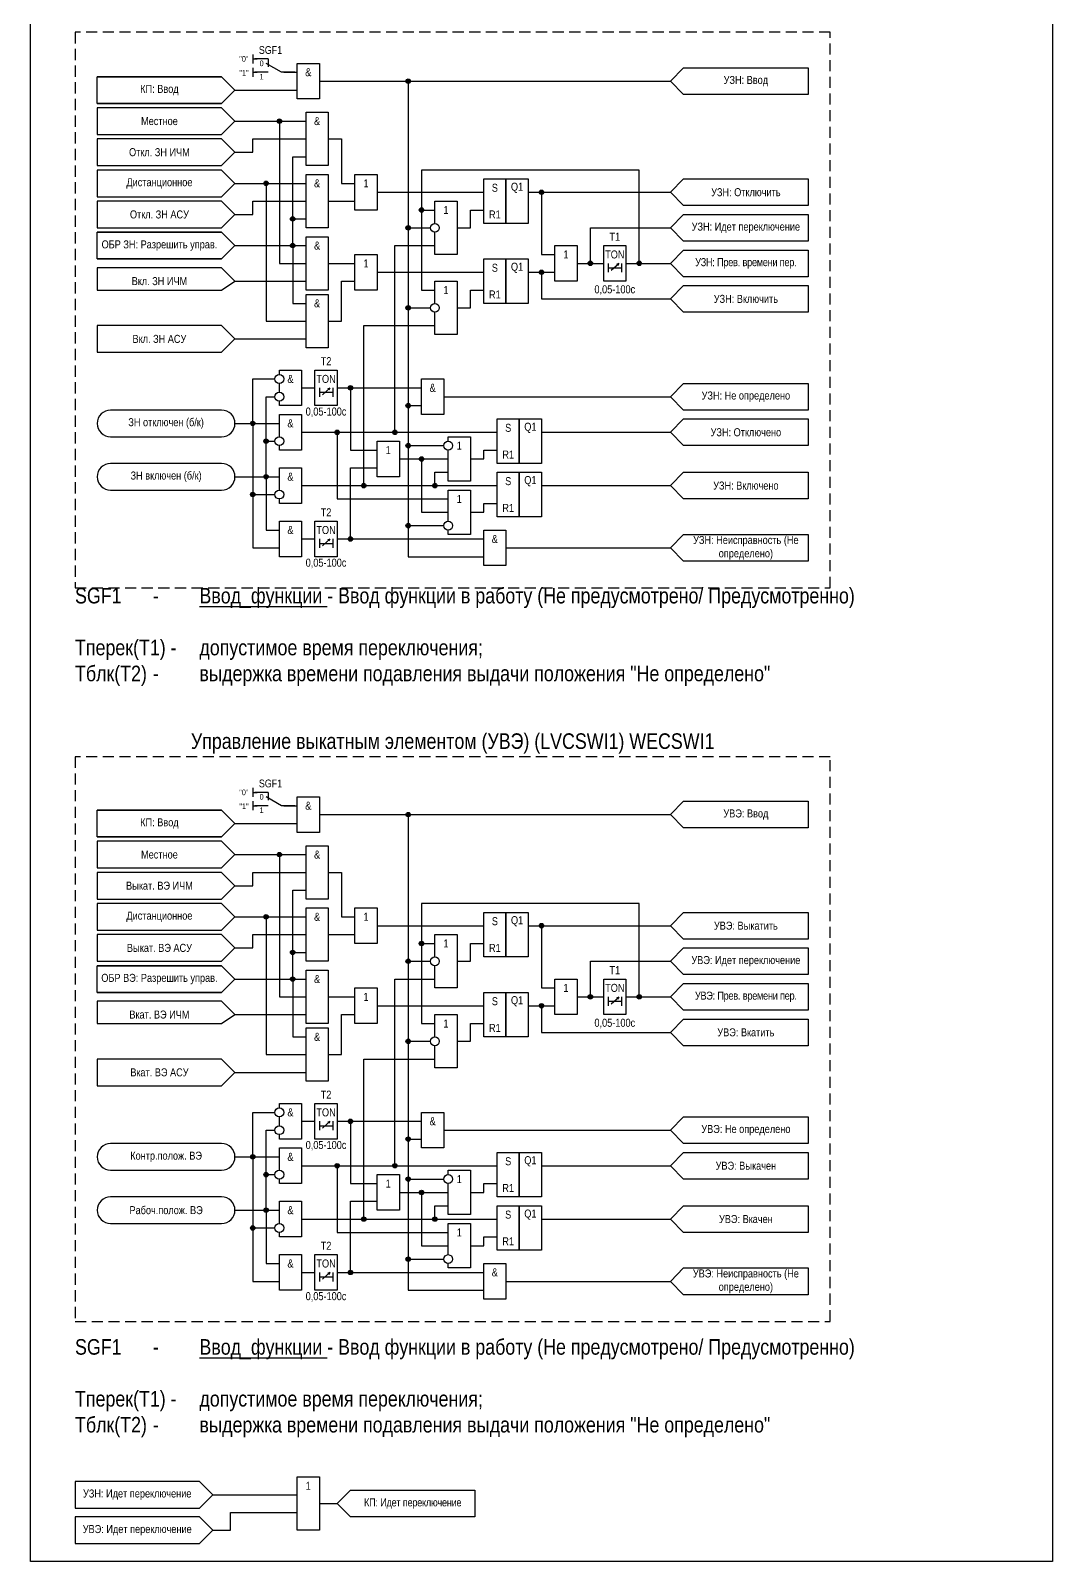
# Model space of a CAD drawing. Header units: millimetres. Extents: x -1743 to 230, y 0 to 547.
# Drawn here: x 0 to 230, y 0 to 344.4 of the extents above; entities that cross this region are included whole.
import ezdxf
from ezdxf.enums import TextEntityAlignment as Align

# ---------------------------------------------------------------- set-up
doc = ezdxf.new("R2010")
doc.units = ezdxf.units.MM
doc.linetypes.add('штриховая2', pattern=[0.375, 0.25, -0.125])
doc.layers.add('Основная', color=7, linetype='Continuous')
doc.styles.add('2.5_Gost_RD', font='ARIALN.TTF', dxfattribs={"height": 2.5})
doc.styles.add('3.5_Gost_RD', font='ARIALN.TTF', dxfattribs={"height": 3.5})
doc.styles.add('Вывод', font='ARIALN.TTF', dxfattribs={"height": 2.5})
doc.styles.add('Компонент', font='ARIALN.TTF', dxfattribs={"height": 3.5})

# ---------------------------------------------------------------- blocks, each defined once
blk = doc.blocks.new('Точка')
at = {"ltscale": 100}
h = blk.add_hatch(color=256, dxfattribs=at)
h.dxf.hatch_style = 1
edge = h.paths.add_edge_path()
edge.add_arc((0, 0), 0.5, 0, 360)
blk.add_circle((0, 0), 0.5, dxfattribs=at)
blk = doc.blocks.new('*U78')
at = {"layer": 'Основная', "color": 0}
blk.add_line((0, 0), (7, 4), dxfattribs=at)
at = {"layer": 'Основная', "ltscale": 0.35}
blk.add_line((6, 6), (6, 2.5), dxfattribs=at)
blk = doc.blocks.new('*U80')
at = {"layer": 'Основная', "color": 0}
for p, q in [((-3, 6), (-9, 6)), ((-3, 0), (-9, 0)), ((9, 0), (3, 0))]:
    blk.add_line(p, q, dxfattribs=at)
at = {"layer": 'Основная', "ltscale": 0.25, "xscale": -1}
blk.add_blockref('*U78', (3, 0), dxfattribs=at)
at = {"layer": 'Основная'}
for tag, height, style, p in [('В1', 2.5, 'Вывод', (-14, 6)), ('ОУ', 3.5, 'Компонент', (-2, 10)), ('В2', 2.5, 'Вывод', (-6, 4)), ('В3', 2.5, 'Вывод', (-6, -2))]:
    blk.add_attdef(tag, text='', height=height, dxfattribs=dict(at, style=style)).set_placement(p, align=Align.MIDDLE_CENTER)

msp = doc.modelspace()

# ---------------------------------------------------------------- linework, layer by layer
at = {"ltscale": 100}
for p, q in [((50, 339), (50, 337)), ((50, 338), (51, 338)), ((50, 336), (50, 334)), ((50, 335), (51, 335)), ((123, 292), (129, 292)), ((130.7, 290.46), (132.37, 291.95)), ((132.37, 291.95), (131.85, 291.73)), ((132.37, 291.95), (132.11, 291.48)), ((134, 292), (134, 292)), ((65.7, 262.46), (67.37, 263.95)), ((67.37, 263.95), (66.85, 263.73)), ((67.37, 263.95), (67.11, 263.48)), ((69, 264), (69, 264)), ((65.7, 228.46), (67.37, 229.95)), ((67.37, 229.95), (66.85, 229.73)), ((67.37, 229.95), (67.11, 229.48)), ((69, 230), (69, 230)), ((50, 174), (50, 172)), ((50, 173), (51, 173)), ((50, 171), (50, 169)), ((50, 170), (51, 170)), ((123, 127), (129, 127)), ((130.7, 125.46), (132.37, 126.95)), ((132.37, 126.95), (131.85, 126.73)), ((132.37, 126.95), (132.11, 126.48)), ((134, 127), (134, 127)), ((65.7, 97.46), (67.37, 98.95)), ((67.37, 98.95), (66.85, 98.73)), ((67.37, 98.95), (67.11, 98.48)), ((69, 99), (69, 99)), ((65.7, 63.46), (67.37, 64.95)), ((67.37, 64.95), (66.85, 64.73)), ((67.37, 64.95), (67.11, 64.48)), ((69, 65), (69, 65))]:
    msp.add_line(p, q, dxfattribs=at)
for points in [[(0, 531), (230, 531), (230, 0), (0, 0)], [(60, 337), (65, 337), (65, 329), (60, 329)], [(62, 326), (67, 326), (67, 314), (62, 314)], [(62, 312), (67, 312), (67, 300), (62, 300)], [(73, 312), (78, 312), (78, 304), (73, 304)], [(102, 311), (107, 311), (107, 301), (102, 301)], [(107, 311), (112, 311), (112, 301), (107, 301)], [(62, 298), (67, 298), (67, 286), (62, 286)], [(73, 294), (78, 294), (78, 286), (73, 286)], [(102, 293), (107, 293), (107, 283), (102, 283)], [(107, 293), (112, 293), (112, 283), (107, 283)], [(118, 296), (123, 296), (123, 288), (118, 288)], [(129, 296), (134, 296), (134, 288), (129, 288)], [(62, 285), (67, 285), (67, 273), (62, 273)], [(64, 268), (69, 268), (69, 260), (64, 260)], [(88, 266), (93, 266), (93, 258), (88, 258)], [(105, 257), (110, 257), (110, 247), (105, 247)], [(110, 257), (115, 257), (115, 247), (110, 247)], [(78, 252), (83, 252), (83, 244), (78, 244)], [(105, 245), (110, 245), (110, 235), (105, 235)], [(110, 245), (115, 245), (115, 235), (110, 235)], [(56, 234), (61, 234), (61, 226), (56, 226)], [(64, 234), (69, 234), (69, 226), (64, 226)], [(102, 232), (107, 232), (107, 224), (102, 224)], [(60, 172), (65, 172), (65, 164), (60, 164)], [(62, 161), (67, 161), (67, 149), (62, 149)], [(62, 147), (67, 147), (67, 135), (62, 135)], [(73, 147), (78, 147), (78, 139), (73, 139)], [(102, 146), (107, 146), (107, 136), (102, 136)], [(107, 146), (112, 146), (112, 136), (107, 136)], [(62, 133), (67, 133), (67, 121), (62, 121)], [(118, 131), (123, 131), (123, 123), (118, 123)], [(129, 131), (134, 131), (134, 123), (129, 123)], [(73, 129), (78, 129), (78, 121), (73, 121)], [(102, 128), (107, 128), (107, 118), (102, 118)], [(107, 128), (112, 128), (112, 118), (107, 118)], [(62, 120), (67, 120), (67, 108), (62, 108)], [(64, 103), (69, 103), (69, 95), (64, 95)], [(88, 101), (93, 101), (93, 93), (88, 93)], [(105, 92), (110, 92), (110, 82), (105, 82)], [(110, 92), (115, 92), (115, 82), (110, 82)], [(78, 87), (83, 87), (83, 79), (78, 79)], [(105, 80), (110, 80), (110, 70), (105, 70)], [(110, 80), (115, 80), (115, 70), (110, 70)], [(56, 69), (61, 69), (61, 61), (56, 61)], [(64, 69), (69, 69), (69, 61), (64, 61)], [(102, 67), (107, 67), (107, 59), (102, 59)], [(60, 19), (65, 19), (65, 7), (60, 7)]]:
    msp.add_lwpolyline(points, close=True, dxfattribs=at)
at = {"linetype": 'штриховая2', "ltscale": 10}
for points in [[(180, 344), (10, 344), (10, 219), (180, 219)], [(180, 181), (10, 181), (10, 54), (180, 54)]]:
    msp.add_lwpolyline(points, close=True, dxfattribs=at)
at = {"ltscale": 100}
for points in [[(57, 335), (60, 335)], [(46, 331), (60, 331)], [(65, 333), (144, 333)], [(65, 333), (85, 333), (85, 300), (90, 300)], [(65, 333), (85, 333), (85, 282), (90, 282)], [(65, 333), (85, 333), (85, 251), (93, 251)], [(65, 333), (85, 333), (85, 226), (102, 226)], [(65, 333), (85, 333), (85, 260), (88, 260)], [(65, 333), (85, 333), (85, 233), (93, 233)], [(46, 324), (62, 324)], [(46, 324), (56, 324), (56, 292), (62, 292)], [(46, 317), (50, 317), (50, 320), (62, 320)], [(67, 320), (70, 320), (70, 310), (73, 310)], [(46, 296), (59, 296), (59, 316), (62, 316)], [(46, 310), (62, 310)], [(46, 310), (53, 310), (53, 279), (62, 279)], [(134, 292), (137, 292), (137, 313), (88, 313), (88, 304), (91, 304)], [(134, 292), (137, 292), (137, 313), (88, 313), (88, 286), (91, 286)], [(78, 308), (102, 308)], [(112, 308), (144, 308)], [(112, 308), (115, 308), (115, 294), (118, 294)], [(46, 303), (50, 303), (50, 306), (62, 306)], [(67, 306), (73, 306)], [(91, 301), (91, 306), (96, 306), (96, 294), (91, 294), (91, 299)], [(96, 300), (99, 300), (99, 304), (102, 304)], [(46, 296), (59, 296), (59, 302), (62, 302)], [(123, 292), (126, 292), (126, 300), (144, 300)], [(46, 296), (62, 296)], [(46, 296), (59, 296), (59, 283), (62, 283)], [(61, 254), (82, 254), (82, 296), (91, 296)], [(67, 292), (73, 292)], [(78, 290), (102, 290)], [(112, 290), (115, 290), (115, 284), (144, 284)], [(112, 290), (118, 290)], [(130, 292), (130, 290)], [(130, 291), (133, 291)], [(133, 292), (133, 290)], [(134, 292), (144, 292)], [(46, 288), (62, 288)], [(67, 279), (70, 279), (70, 288), (73, 288)], [(91, 283), (91, 288), (96, 288), (96, 276), (91, 276), (91, 281)], [(96, 282), (99, 282), (99, 286), (102, 286)], [(61, 242), (75, 242), (75, 278), (91, 278)], [(46, 275), (62, 275)], [(46, 256), (50, 256), (50, 266), (55, 266)], [(56, 267), (56, 268), (61, 268), (61, 260), (56, 260), (56, 261)], [(46, 244), (53, 244), (53, 262), (55, 262)], [(56, 263), (56, 265)], [(61, 264), (64, 264)], [(65, 264), (65, 262)], [(65, 263), (68, 263)], [(68, 264), (68, 262)], [(69, 264), (88, 264)], [(69, 264), (72, 264), (72, 250), (78, 250)], [(93, 262), (144, 262)], [(46, 256), (56, 256)], [(46, 256), (50, 256), (50, 240), (55, 240)], [(46, 256), (50, 256), (50, 228), (56, 228)], [(56, 253), (56, 258), (61, 258), (61, 250), (56, 250), (56, 251)], [(46, 244), (53, 244), (53, 252), (55, 252)], [(61, 254), (105, 254)], [(61, 254), (69, 254), (69, 239), (94, 239)], [(94, 252), (94, 253), (99, 253), (99, 243), (94, 243), (94, 250)], [(115, 254), (144, 254)], [(83, 248), (88, 248), (88, 236), (94, 236)], [(83, 248), (94, 248)], [(99, 248), (102, 248), (102, 250), (105, 250)], [(56, 241), (56, 246), (61, 246), (61, 238), (56, 238), (56, 239)], [(61, 242), (91, 242), (91, 245), (94, 245)], [(69, 230), (72, 230), (72, 246), (78, 246)], [(46, 244), (56, 244)], [(46, 244), (53, 244), (53, 232), (56, 232)], [(61, 242), (105, 242)], [(115, 242), (144, 242)], [(94, 234), (94, 241), (99, 241), (99, 231), (94, 231), (94, 232)], [(99, 236), (102, 236), (102, 238), (105, 238)], [(61, 230), (64, 230)], [(65, 230), (65, 228)], [(65, 229), (68, 229)], [(68, 230), (68, 228)], [(69, 230), (102, 230)], [(107, 228), (144, 228)], [(57, 170), (60, 170)], [(46, 166), (60, 166)], [(65, 168), (144, 168)], [(65, 168), (85, 168), (85, 135), (90, 135)], [(65, 168), (85, 168), (85, 117), (90, 117)], [(65, 168), (85, 168), (85, 86), (93, 86)], [(65, 168), (85, 168), (85, 61), (102, 61)], [(65, 168), (85, 168), (85, 95), (88, 95)], [(65, 168), (85, 168), (85, 68), (93, 68)], [(46, 159), (62, 159)], [(46, 159), (56, 159), (56, 127), (62, 127)], [(46, 152), (50, 152), (50, 155), (62, 155)], [(67, 155), (70, 155), (70, 145), (73, 145)], [(46, 131), (59, 131), (59, 151), (62, 151)], [(46, 145), (62, 145)], [(46, 145), (53, 145), (53, 114), (62, 114)], [(134, 127), (137, 127), (137, 148), (88, 148), (88, 139), (91, 139)], [(134, 127), (137, 127), (137, 148), (88, 148), (88, 121), (91, 121)], [(78, 143), (102, 143)], [(112, 143), (144, 143)], [(112, 143), (115, 143), (115, 129), (118, 129)], [(46, 138), (50, 138), (50, 141), (62, 141)], [(67, 141), (73, 141)], [(91, 136), (91, 141), (96, 141), (96, 129), (91, 129), (91, 134)], [(96, 135), (99, 135), (99, 139), (102, 139)], [(46, 131), (59, 131), (59, 137), (62, 137)], [(123, 127), (126, 127), (126, 135), (144, 135)], [(46, 131), (62, 131)], [(46, 131), (59, 131), (59, 118), (62, 118)], [(61, 89), (82, 89), (82, 131), (91, 131)], [(67, 127), (73, 127)], [(78, 125), (102, 125)], [(112, 125), (115, 125), (115, 119), (144, 119)], [(112, 125), (118, 125)], [(130, 127), (130, 125)], [(130, 126), (133, 126)], [(133, 127), (133, 125)], [(134, 127), (144, 127)], [(46, 123), (62, 123)], [(67, 114), (70, 114), (70, 123), (73, 123)], [(91, 118), (91, 123), (96, 123), (96, 111), (91, 111), (91, 116)], [(96, 117), (99, 117), (99, 121), (102, 121)], [(61, 77), (75, 77), (75, 113), (91, 113)], [(46, 110), (62, 110)], [(46, 91), (50, 91), (50, 101), (55, 101)], [(56, 102), (56, 103), (61, 103), (61, 95), (56, 95), (56, 96)], [(56, 98), (56, 100)], [(46, 79), (53, 79), (53, 97), (55, 97)], [(61, 99), (64, 99)], [(65, 99), (65, 97)], [(65, 98), (68, 98)], [(68, 99), (68, 97)], [(69, 99), (88, 99)], [(69, 99), (72, 99), (72, 85), (78, 85)], [(93, 97), (144, 97)], [(56, 88), (56, 93), (61, 93), (61, 85), (56, 85), (56, 86)], [(46, 91), (56, 91)], [(46, 91), (50, 91), (50, 75), (55, 75)], [(46, 91), (50, 91), (50, 63), (56, 63)], [(46, 79), (53, 79), (53, 87), (55, 87)], [(61, 89), (105, 89)], [(61, 89), (69, 89), (69, 74), (94, 74)], [(94, 87), (94, 88), (99, 88), (99, 78), (94, 78), (94, 85)], [(115, 89), (144, 89)], [(83, 83), (88, 83), (88, 71), (94, 71)], [(83, 83), (94, 83)], [(99, 83), (102, 83), (102, 85), (105, 85)], [(56, 76), (56, 81), (61, 81), (61, 73), (56, 73), (56, 74)], [(61, 77), (91, 77), (91, 80), (94, 80)], [(69, 65), (72, 65), (72, 81), (78, 81)], [(46, 79), (56, 79)], [(46, 79), (53, 79), (53, 67), (56, 67)], [(61, 77), (105, 77)], [(94, 69), (94, 76), (99, 76), (99, 66), (94, 66), (94, 67)], [(115, 77), (144, 77)], [(99, 71), (102, 71), (102, 73), (105, 73)], [(61, 65), (64, 65)], [(65, 65), (65, 63)], [(65, 64), (68, 64)], [(68, 65), (68, 63)], [(69, 65), (102, 65)], [(107, 63), (144, 63)], [(41, 15), (60, 15)], [(41, 7), (45, 7), (45, 11), (60, 11)], [(65, 13), (69, 13)]]:
    msp.add_lwpolyline(points, dxfattribs=at)
at = {"color": 0, "ltscale": 100}
for points in [[(144, 333), (147, 336), (175, 336), (175, 330), (147, 330), (144, 333)], [(15, 328), (43, 328), (46, 331), (43, 334), (15, 334), (43, 334), (46, 331), (43, 328), (15, 328), (15, 334)], [(175, 305), (147, 305), (144, 308), (147, 311), (175, 311), (175, 305), (147, 305), (144, 308), (147, 311), (175, 311)], [(175, 297), (147, 297), (144, 300), (147, 303), (175, 303), (175, 297), (147, 297), (144, 300), (147, 303), (175, 303)], [(15, 293), (43, 293), (46, 296), (43, 299), (15, 299), (43, 299), (46, 296), (43, 293), (15, 293), (15, 299)], [(175, 289), (147, 289), (144, 292), (147, 295), (175, 295), (175, 289), (147, 289), (144, 292), (147, 295), (175, 295)], [(175, 281), (147, 281), (144, 284), (147, 287), (175, 287), (175, 281), (147, 281), (144, 284), (147, 287), (175, 287)], [(175, 259), (147, 259), (144, 262), (147, 265), (175, 265), (175, 259), (147, 259), (144, 262), (147, 265), (175, 265)], [(175, 251), (147, 251), (144, 254), (147, 257), (175, 257), (175, 251), (147, 251), (144, 254), (147, 257), (175, 257)], [(175, 239), (147, 239), (144, 242), (147, 245), (175, 245), (175, 239), (147, 239), (144, 242), (147, 245), (175, 245)], [(175, 225), (147, 225), (144, 228), (147, 231), (175, 231), (175, 225), (147, 225), (144, 228), (147, 231), (175, 231)], [(15, 163), (43, 163), (46, 166), (43, 169), (15, 169), (43, 169), (46, 166), (43, 163), (15, 163), (15, 169)], [(144, 168), (147, 171), (175, 171), (175, 165), (147, 165), (144, 168)], [(175, 140), (147, 140), (144, 143), (147, 146), (175, 146), (175, 140), (147, 140), (144, 143), (147, 146), (175, 146)], [(175, 132), (147, 132), (144, 135), (147, 138), (175, 138), (175, 132), (147, 132), (144, 135), (147, 138), (175, 138)], [(15, 128), (43, 128), (46, 131), (43, 134), (15, 134), (43, 134), (46, 131), (43, 128), (15, 128), (15, 134)], [(175, 124), (147, 124), (144, 127), (147, 130), (175, 130), (175, 124), (147, 124), (144, 127), (147, 130), (175, 130)], [(175, 116), (147, 116), (144, 119), (147, 122), (175, 122), (175, 116), (147, 116), (144, 119), (147, 122), (175, 122)], [(175, 94), (147, 94), (144, 97), (147, 100), (175, 100), (175, 94), (147, 94), (144, 97), (147, 100), (175, 100)], [(175, 86), (147, 86), (144, 89), (147, 92), (175, 92), (175, 86), (147, 86), (144, 89), (147, 92), (175, 92)], [(175, 74), (147, 74), (144, 77), (147, 80), (175, 80), (175, 74), (147, 74), (144, 77), (147, 80), (175, 80)], [(175, 60), (147, 60), (144, 63), (147, 66), (175, 66), (175, 60), (147, 60), (144, 63), (147, 66), (175, 66)], [(100, 10), (72, 10), (69, 13), (72, 16), (100, 16), (100, 10), (72, 10), (69, 13), (72, 16), (100, 16)]]:
    msp.add_lwpolyline(points, dxfattribs=at)
for points in [[(15, 327), (15, 321), (43, 321), (46, 324), (43, 327)], [(15, 320), (15, 314), (43, 314), (46, 317), (43, 320)], [(15, 313), (15, 307), (43, 307), (46, 310), (43, 313)], [(15, 306), (15, 300), (43, 300), (46, 303), (43, 306)], [(15, 291), (15, 286), (43, 286), (46, 288), (43, 291)], [(15, 278), (15, 272), (43, 272), (46, 275), (43, 278)], [(15, 162), (15, 156), (43, 156), (46, 159), (43, 162)], [(15, 155), (15, 149), (43, 149), (46, 152), (43, 155)], [(15, 148), (15, 142), (43, 142), (46, 145), (43, 148)], [(15, 141), (15, 135), (43, 135), (46, 138), (43, 141)], [(15, 126), (15, 121), (43, 121), (46, 123), (43, 126)], [(15, 113), (15, 107), (43, 107), (46, 110), (43, 113)], [(10, 18), (10, 12), (38, 12), (41, 15), (38, 18)], [(10, 10), (10, 4), (38, 4), (41, 7), (38, 10)]]:
    msp.add_lwpolyline(points, close=True, dxfattribs=at)
for points in [[(18, 253), (43, 253, 1), (43, 259), (18, 259, 1)], [(18, 241), (43, 241, 1), (43, 247), (18, 247, 1)], [(18, 88), (43, 88, 1), (43, 94), (18, 94, 1)], [(18, 76), (43, 76, 1), (43, 82), (18, 82, 1)]]:
    msp.add_lwpolyline(points, format="xyb", close=True, dxfattribs=at)
at = {"ltscale": 100}
for centre in [(91, 300), (91, 282), (56, 266), (56, 262), (56, 252), (94, 251), (56, 240), (94, 233), (91, 135), (91, 117), (56, 101), (56, 97), (56, 87), (94, 86), (56, 75), (94, 68)]:
    msp.add_circle(centre, 1, dxfattribs=at)

# ---------------------------------------------------------------- block references
for p in [(85, 333), (56, 324), (53, 310), (115, 308), (88, 304), (59, 302), (85, 300), (59, 296), (115, 290), (126, 292), (137, 292), (85, 282), (72, 264), (85, 260), (50, 256), (53, 252), (69, 254), (82, 254), (85, 251), (88, 248), (53, 244), (75, 242), (91, 242), (50, 240), (85, 233), (72, 230), (85, 168), (56, 159), (53, 145), (115, 143), (88, 139), (59, 137), (85, 135), (59, 131), (126, 127), (137, 127), (115, 125), (85, 117), (72, 99), (85, 95), (50, 91), (53, 87), (69, 89), (82, 89), (85, 86), (88, 83), (53, 79), (75, 77), (91, 77), (50, 75), (72, 65), (85, 68)]:
    msp.add_blockref('Точка', p, dxfattribs=at)
at = {"layer": 'Основная', "ltscale": 0.25, "xscale": 0.5, "yscale": 0.5, "zscale": 0.5}
for p in [(55, 335), (55, 170)]:
    msp.add_blockref('*U80', p, dxfattribs=at).add_auto_attribs({'ОУ': 'SGF1', 'В1': '"0"', 'В2': '0', 'В3': '1'})

# ---------------------------------------------------------------- texts
at = {"ltscale": 100, "char_height": 1.25, "attachment_point": 1, "style": '3.5_Gost_RD'}
for insert in [(47, 335.5), (47, 170.5)]:
    msp.add_mtext_dynamic_manual_height_columns('"1"', width=2, gutter_width=17.5, heights=[0], dxfattribs=dict(at, insert=insert))
at = {"ltscale": 100, "char_height": 1.8, "width": 5, "attachment_point": 5, "style": '2.5_Gost_RD'}
for s, insert in [('{\\C256;&}', (62.5, 335)), ('&', (64.5, 324)), ('&', (64.5, 310)), ('1', (75.5, 310)), ('S', (104.5, 309)), ('Q1', (109.5, 309)), ('1', (93.5, 304)), ('R1', (104.5, 303)), ('&', (64.5, 296)), ('T1', (131.5, 298)), ('1', (75.5, 292)), ('1', (120.5, 294)), ('TON', (131.5, 294)), ('S', (104.5, 291)), ('Q1', (109.5, 291)), ('1', (93.5, 286)), ('R1', (104.5, 285)), ('0,05-100с', (131.5, 286)), ('&', (64.5, 283)), ('T2', (66.5, 270)), ('&', (58.5, 266)), ('TON', (66.5, 266)), ('&', (90.5, 264)), ('0,05-100с', (66.5, 258.5)), ('&', (58.5, 256)), ('S', (107.5, 255)), ('Q1', (112.5, 255)), ('1', (96.5, 251)), ('1', (80.5, 250)), ('R1', (107.5, 249)), ('&', (58.5, 244)), ('S', (107.5, 243)), ('Q1', (112.5, 243)), ('1', (96.5, 239)), ('R1', (107.5, 237)), ('T2', (66.5, 236)), ('&', (58.5, 232)), ('TON', (66.5, 232)), ('&', (104.5, 230)), ('0,05-100с', (66.5, 224.5)), ('{\\C256;&}', (62.5, 170)), ('&', (64.5, 159)), ('&', (64.5, 145)), ('1', (75.5, 145)), ('S', (104.5, 144)), ('Q1', (109.5, 144)), ('1', (93.5, 139)), ('R1', (104.5, 138)), ('&', (64.5, 131)), ('T1', (131.5, 133)), ('1', (75.5, 127)), ('1', (120.5, 129)), ('TON', (131.5, 129)), ('S', (104.5, 126)), ('Q1', (109.5, 126)), ('1', (93.5, 121)), ('R1', (104.5, 120)), ('0,05-100с', (131.5, 121)), ('&', (64.5, 118)), ('T2', (66.5, 105)), ('&', (58.5, 101)), ('TON', (66.5, 101)), ('&', (90.5, 99)), ('0,05-100с', (66.5, 93.5)), ('&', (58.5, 91)), ('S', (107.5, 90)), ('Q1', (112.5, 90)), ('1', (96.5, 86)), ('1', (80.5, 85)), ('R1', (107.5, 84)), ('&', (58.5, 79)), ('S', (107.5, 78)), ('Q1', (112.5, 78)), ('1', (96.5, 74)), ('R1', (107.5, 72)), ('T2', (66.5, 71)), ('&', (58.5, 67)), ('TON', (66.5, 67)), ('&', (104.5, 65)), ('0,05-100с', (66.5, 59.5)), ('1', (62.5, 17))]:
    msp.add_mtext(s, dxfattribs=dict(at, insert=insert))
at = {"color": 0, "ltscale": 100, "char_height": 1.8, "width": 28, "attachment_point": 5, "style": '2.5_Gost_RD'}
for s, insert in [('УЗН: Ввод', (161, 333)), ('{\\C256;КП: Ввод}', (29, 331)), ('Местное', (29, 324)), ('Откл. ЗН ИЧМ', (29, 317)), ('Дистанционное', (29, 310)), ('УЗН: Отключить', (161, 308)), ('Откл. ЗН АСУ', (29, 303)), ('УЗН: Идет переключение', (161, 300)), ('{\\C256;ОБР ЗН: Разрешить управ.}', (29, 296)), ('{\\T0.95;УЗН: Прев. времени пер.}', (161, 292)), ('Вкл. ЗН ИЧМ', (29, 288)), ('УЗН: Включить', (161, 284)), ('Вкл. ЗН АСУ', (29, 275)), ('УЗН: Не определено', (161, 262)), ('ЗН отключен (б/к)', (30.5, 256)), ('УЗН: Отключено', (161, 254)), ('ЗН включен (б/к)', (30.5, 244)), ('УЗН: Включено', (161, 242)), ('УЗН: Неисправность (Не определено)', (161, 228)), ('УВЭ: Ввод', (161, 168)), ('{\\C256;КП: Ввод}', (29, 166)), ('Местное', (29, 159)), ('Выкат. ВЭ ИЧМ', (29, 152)), ('Дистанционное', (29, 145)), ('УВЭ: Выкатить', (161, 143)), ('Выкат. ВЭ АСУ', (29, 138)), ('УВЭ: Идет переключение', (161, 135)), ('{\\C256;ОБР ВЭ: Разрешить управ.}', (29, 131)), ('{\\T0.95;УВЭ: Прев. времени пер.}', (161, 127)), ('Вкат. ВЭ ИЧМ', (29, 123)), ('УВЭ: Вкатить', (161, 119)), ('Вкат. ВЭ АСУ', (29, 110)), ('УВЭ: Не определено', (161, 97)), ('Контр.полож. ВЭ', (30.5, 91)), ('УВЭ: Выкачен', (161, 89)), ('\\pt14.4;Рабоч.полож. ВЭ', (30.5, 79)), ('УВЭ: Вкачен', (161, 77)), ('УВЭ: Неисправность (Не определено)', (161, 63)), ('УЗН: Идет переключение', (24, 15)), ('{\\T0.95;КП: Идет переключение}', (86, 13)), ('УВЭ: Идет переключение', (24, 7))]:
    msp.add_mtext(s, dxfattribs=dict(at, insert=insert))
at = {"color": 30, "ltscale": 100, "char_height": 3.5, "style": '3.5_Gost_RD'}
for s, insert, width, attachment_point in [('\\pt17.5,28;SGF1 ^I- ^I{\\LВвод_функции} - Ввод функции в работу (Не предусмотрено/ Предусмотренно)\\P\\ptz;\\P\\pt28;Tперек(T1) - ^Iдопустимое время переключения;\\P\\pt17.5,28;Tблк(T2) ^I-^Iвыдержка времени подавления выдачи положения "Не определено"', (10, 219), 228, 1), ('Управление выкатным элементом (УВЭ) (LVCSWI1) {\\C6;WECSWI1}', (95, 184), 170, 5), ('\\pt17.5,28;SGF1 ^I- ^I{\\LВвод_функции} - Ввод функции в работу (Не предусмотрено/ Предусмотренно)\\P\\ptz;\\P\\pt28;Tперек(T1) - ^Iдопустимое время переключения;\\P\\pt17.5,28;Tблк(T2) ^I-^Iвыдержка времени подавления выдачи положения "Не определено"', (10, 50), 228, 1)]:
    msp.add_mtext(s, dxfattribs=dict(at, insert=insert, width=width, attachment_point=attachment_point))

doc.saveas('drawing.dxf')
